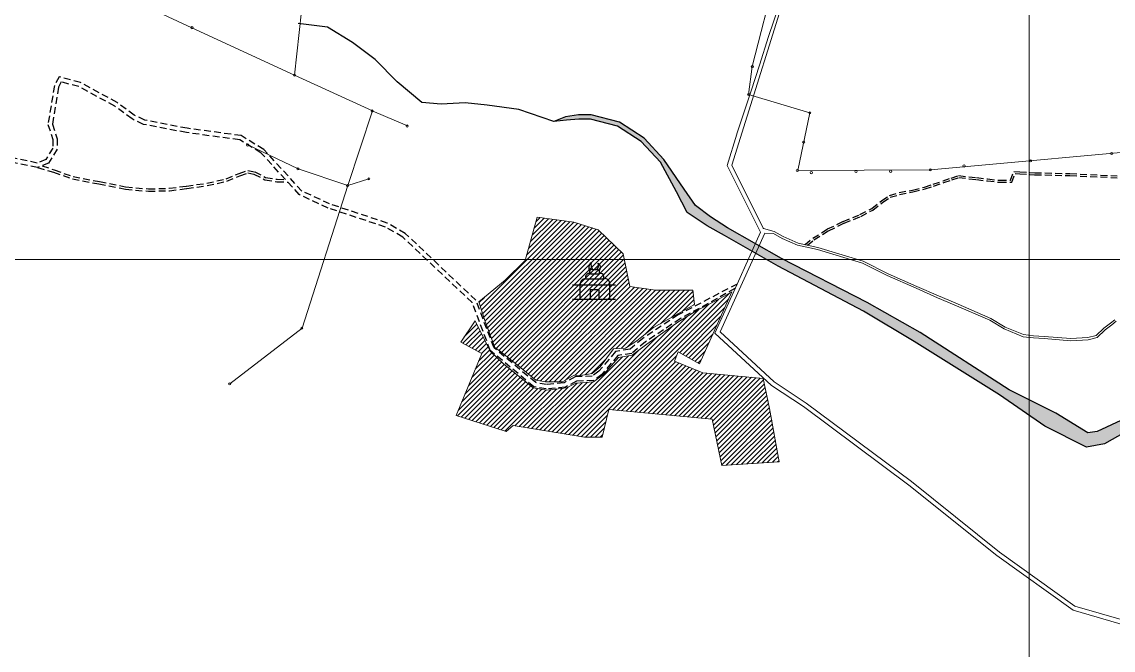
# Model space of a CAD drawing. Header units: feet. Extents: x 199174 to 214517, y 1645895 to 1656921.
# Drawn here: x 200652 to 202654, y 1651784 to 1652936 of the extents above; entities that cross this region are included whole.
import ezdxf

# ---------------------------------------------------------------- set-up
doc = ezdxf.new("R2010")
doc.units = ezdxf.units.FT
doc.header["$MEASUREMENT"] = 0
doc.linetypes.add('DASHED2', pattern=[0.375, 0.25, -0.125])
for name, color, linetype, lineweight in [('11 KV POWER LINE', 254, 'Continuous', 9), ('EP', 254, 'Continuous', 9), ('SETTLEMENT', 37, 'Continuous', 60)]:
    doc.layers.add(name, color=color, linetype=linetype, lineweight=lineweight)
for name, color, linetype in [('B.T. ROAD', 251, 'Continuous'), ('CART TRACK', 30, 'Continuous'), ('GRID', 7, 'Continuous'), ('STREAM', 141, 'Continuous'), ('TEMPLE', 1, 'Continuous')]:
    doc.layers.add(name, color=color, linetype=linetype)
doc.linetypes.add('ZIGZAG', pattern='A,0.0001,-0.2,[131,ltypeshp.shx,S=0.2,R=0,X=-0.2,Y=0],-0.4,[131,ltypeshp.shx,S=0.2,R=180,X=0.2,Y=0],-0.2', length=0.8001)

# ---------------------------------------------------------------- blocks, each defined once
blk = doc.blocks.new('A$C4C0265E5')
at = {"layer": 'TEMPLE'}
for points in [[(-2.22, 15.83), (3.18, 15.83)], [(-1.01, 18.49), (1.57, 18.49)], [(-13.54, 8.99), (13.54, 8.99)], [(-8.54, 0), (-8.54, 8.99)], [(-5.2, 12.77), (6, 12.77)], [(9.88, 0), (9.88, 8.99)], [(-13.54, 0), (13.54, 0)], [(3.18, 0), (3.18, 5.69), (-2.38, 5.69), (-2.38, 0)]]:
    blk.add_lwpolyline(points, dxfattribs=at)
for centre, radius, start, end in [((0.34, 19.76), 3.64, 124.69079, 216.50017), ((3.12, 21.38), 5.04, 164.18558, 215.05903), ((-0.71, 21.1), 3.55, 312.86689, 23.83213), ((0.83, 19.82), 3.21, 317.58605, 57.66436), ((-3.03, 13.64), 2.34, 69.7058, 201.76239), ((-1.19, 16.97), 1.53, 83.09168, 227.97506), ((1.71, 16.75), 1.74, 327.90798, 94.58219), ((4.05, 13.8), 2.21, 332.28963, 113.06286), ((-5.32, 9.51), 3.26, 87.84359, 189.20119), ((6.68, 9.59), 3.25, 349.37601, 102.00426)]:
    blk.add_arc(centre, radius, start, end, dxfattribs=at)

msp = doc.modelspace()

# ---------------------------------------------------------------- hatches: boundary and pattern name
at = {"layer": 'SETTLEMENT', "linetype": 'Continuous', "lineweight": 0}
h = msp.add_hatch(dxfattribs=at)
h.set_pattern_fill('ANSI31', color=254, scale=50)
h.paths.add_polyline_path([(201490.7, 1652422.4), (201538.5, 1652462.3), (201575.2, 1652498.3), (201597.4, 1652577.8), (201664.7, 1652568.6), (201709.4, 1652554.8), (201755.4, 1652510.9), (201767.2, 1652450.6), (201814.5, 1652444.1), (201883.2, 1652444.1), (201886, 1652417.6), (201810.8, 1652375.3), (201780.2, 1652350.9), (201759.2, 1652337.4), (201737.7, 1652336.6), (201713.3, 1652303.6), (201698.5, 1652291.1), (201674, 1652287.1), (201665.5, 1652288), (201644.2, 1652276), (201613.6, 1652275.7), (201595, 1652279.2), (201564.6, 1652304.3), (201530.1, 1652331.5), (201519.6, 1652339.1), (201501.7, 1652388.3)])
h = msp.add_hatch(dxfattribs=at)
h.set_pattern_fill('ANSI31', color=254, scale=50)
h.paths.add_polyline_path([(201457.1, 1652348.8), (201495.7, 1652327.7), (201448.6, 1652214.3), (201540.5, 1652184.8), (201553.6, 1652195.6), (201684, 1652174.4), (201716.4, 1652174.4), (201729, 1652225), (201918.4, 1652207.2), (201936.5, 1652122.4), (202041.6, 1652129.1), (202023.9, 1652227.1), (202012.1, 1652282.3), (201901.4, 1652292.4), (201849.4, 1652313.6), (201855.8, 1652330.9), (201895.5, 1652309.2), (201954.7, 1652441.2), (201933.6, 1652429.2), (201888.8, 1652405.6), (201857.2, 1652386.4), (201798.8, 1652345), (201771.8, 1652324.9), (201746.6, 1652320.3), (201719.8, 1652290.2), (201700.7, 1652275.9), (201668.3, 1652273.4), (201651, 1652264.6), (201615, 1652260.9), (201590.1, 1652264.7), (201535.5, 1652309), (201511.2, 1652332.1), (201483.6, 1652387.6)])
at = {"layer": 'STREAM'}
h = msp.add_hatch(color=256, dxfattribs=at)
h.dxf.hatch_style = 1
h.paths.add_polyline_path([(205779.1, 1653345.4), (205731.4, 1653440.7), (205695.2, 1653488.6), (205618, 1653520.1), (205608.4, 1653520.7), (205536.1, 1653525.5), (205507.3, 1653527), (205429, 1653493.7), (205318.5, 1653447.6), (205218.8, 1653410.8), (205142.7, 1653373.6), (205060.1, 1653348.7), (205059.6, 1653348.2), (205025.6, 1653362.2), (204986.2, 1653382.3), (204925.5, 1653423), (204808.6, 1653474.5), (204921.4, 1653416.1), (204982.2, 1653375.4), (205021.2, 1653355.5), (205036.8, 1653334.8), (204969.9, 1653289.9), (204933, 1653267.8), (204907.5, 1653236.8), (204879.6, 1653207.8), (204847.9, 1653182.9), (204636, 1653174.6), (204530.6, 1653181.1), (204486.8, 1653183.9), (204397.6, 1653192.4), (204364.8, 1653189.8), (204313.3, 1653204), (204278.5, 1653210.8), (204147.2, 1653231.7), (203927, 1653309.4), (203673.1, 1653425.2), (203525.5, 1653483.4), (203378.1, 1653543.6), (203332.2, 1653550.4), (203303.7, 1653554.6), (203249, 1653575.4), (203218.3, 1653597.9), (203173.5, 1653628.8), (203132.8, 1653636.7), (203086.9, 1653630.7), (203013.7, 1653650.1), (202959.7, 1653663.9), (202893.4, 1653677), (202849, 1653709.4), (202816.7, 1653727), (202784.2, 1653739.8), (202745.3, 1653746.3), (202648.7, 1653757.6), (202586.6, 1653758.6), (202562, 1653758.7), (202532.9, 1653764.2), (202452.8, 1653803.5), (202396.6, 1653830.8), (202354.6, 1653846.5), (202290.4, 1653870.3), (202221.7, 1653892.4), (202179.5, 1653906.2), (202142.9, 1653924.5), (202098.8, 1653954.1), (202074, 1653985.2), (202038.1, 1654011.1), (202008.1, 1654022.5), (201969.9, 1654033.3), (201945.2, 1654038.1), (201920.9, 1654042.6), (201886.7, 1654047.6), (201861.2, 1654058.5), (201830.4, 1654073.9), (201802.5, 1654083.2), (201797.2, 1654085), (201746.1, 1654093.5), (201710.1, 1654091.5), (201681.6, 1654091.5), (201652.8, 1654093.3), (201628.2, 1654097.1), (201617.8, 1654102.3), (201607.2, 1654109.6), (201599.3, 1654110.6), (201588.5, 1654104.1), (201579.1, 1654097.5), (201570.8, 1654089.4), (201561.1, 1654084.6), (201547.6, 1654085.2), (201524.7, 1654088.9), (201491.6, 1654098.8), (201451.6, 1654111.5), (201419.7, 1654122.7), (201383.5, 1654140.9), (201352.5, 1654161.6), (201329.9, 1654176.7), (201308.7, 1654196.2), (201273.7, 1654216.1), (201221.7, 1654237.1), (201157.7, 1654250.9), (201095.6, 1654259.6), (200968.3, 1654280.8), (200947.4, 1654284.6), (200946.7, 1654282.6), (200929.7, 1654201.5), (200978.5, 1654202.8), (201029, 1654204.6), (201094.2, 1654172.8), (201177.5, 1654112.4), (201243.5, 1654097.8), (201319.9, 1654085), (201421.1, 1654069), (201482.9, 1654057.6), (201542.1, 1654050.7), (201559.9, 1654059.7), (201588.5, 1654083.9), (201605, 1654089), (201637.5, 1654086.7), (201683.3, 1654082.9), (201749.6, 1654077.6), (201794.5, 1654062.8), (201802.5, 1654056.5), (201841.9, 1654025), (201885.4, 1654019.9), (201942.4, 1654017.3), (201967.9, 1654012.6), (202007, 1654000), (202025.6, 1653987.7), (202040.2, 1653973.4), (202051, 1653963.4), (202056.8, 1653954.4), (202066.3, 1653942.8), (202088.5, 1653923.4), (202128.9, 1653898), (202170.7, 1653880.9), (202297.3, 1653846.3), (202359.3, 1653827.4), (202469.8, 1653772.6), (202541.3, 1653741.7), (202632.2, 1653738.1), (202767.1, 1653722.6), (202830.9, 1653694.1), (202884.6, 1653652.7), (202967.7, 1653635.2), (203045.1, 1653613.8), (203104.4, 1653600.8), (203138.4, 1653602.1), (203182, 1653583), (203228.7, 1653548.4), (203297.4, 1653525.2), (203332.2, 1653521.9), (203368.9, 1653518.4), (203510.4, 1653459.7), (203653.1, 1653393.3), (203914.5, 1653279.1), (204141, 1653205.3), (204229.1, 1653167.1), (204280.4, 1653149.9), (204312, 1653138.9), (204238.7, 1653074), (204215.8, 1653041.6), (204205.8, 1653010.7), (204198.6, 1652919), (204167.1, 1652845.2), (204148.2, 1652838.3), (204113.4, 1652828.6), (204062.9, 1652828.6), (203971.7, 1652830), (203853, 1652809.9), (203753.6, 1652783.3), (203632.1, 1652710.8), (203587.5, 1652666.6), (203567.1, 1652641.8), (203543, 1652620.7), (203501.4, 1652595.3), (203451.2, 1652566.1), (203417.9, 1652557.6), (203368.7, 1652553.5), (203289.8, 1652545.3), (203241, 1652547.3), (203141.8, 1652559.8), (203032.4, 1652571.9), (202949.2, 1652547.7), (202888.9, 1652504.1), (202845.5, 1652432.4), (202812.1, 1652340.7), (202770.1, 1652283.6), (202720.7, 1652229.4), (202625, 1652184.6), (202607.9, 1652182.2), (202549.1, 1652218.2), (202463.6, 1652261.4), (202299.8, 1652366.4), (202203, 1652421.2), (202045.7, 1652502.3), (201946.8, 1652558.2), (201915.4, 1652578.7), (201887.6, 1652599.6), (201867.3, 1652629.3), (201829.7, 1652683.8), (201793.6, 1652722.5), (201748.2, 1652752), (201696.4, 1652765.5), (201673.1, 1652765.5), (201649.2, 1652761.8), (201628, 1652753.6), (201651.4, 1652755.8), (201673.7, 1652757.5), (201695.3, 1652757.5), (201744.9, 1652744.6), (201788.5, 1652716.4), (201823.5, 1652678.7), (201853, 1652624.2), (201872.9, 1652586.7), (201909.3, 1652561.7), (201941.1, 1652544.5), (202039.5, 1652488.2), (202196.2, 1652405.4), (202288.8, 1652349.9), (202445.7, 1652252.1), (202528.9, 1652194.5), (202605, 1652155.9), (202638.5, 1652162.2), (202728.3, 1652213.1), (202797.3, 1652269.5), (202830.6, 1652329.3), (202873.9, 1652397), (202942.1, 1652459.3), (203000.2, 1652492.3), (203075.1, 1652504.3), (203148.4, 1652501.6), (203236.1, 1652492.5), (203281.7, 1652477.8), (203374.2, 1652448.8), (203451.2, 1652468.4), (203498, 1652507.5), (203536.3, 1652540.1), (203565.4, 1652579.8), (203580.4, 1652601.5), (203597.5, 1652625.6), (203627, 1652646.1), (203667.8, 1652651.4), (203691.5, 1652656.3), (203731.9, 1652676), (203750.7, 1652680), (203796.5, 1652682.7), (203822.9, 1652685.7), (203861.7, 1652701.6), (203912.1, 1652729.5), (203953.6, 1652751.1), (203972.6, 1652767.1), (204001, 1652791.1), (204036.3, 1652802), (204064.4, 1652805.7), (204119.3, 1652813.7), (204142.4, 1652809.5), (204152.6, 1652806.8), (204140.3, 1652747), (204146.1, 1652719.5), (204149.2, 1652651.1), (204110.8, 1652524.8), (204074.5, 1652465.1), (204035.9, 1652436.7), (203944.2, 1652394.1), (203834.1, 1652364.4), (203707, 1652358.1), (203595.4, 1652361.5), (203561.9, 1652349.9), (203595.7, 1652352.2), (203706, 1652343.9), (203811.6, 1652346.9), (203957.3, 1652366.3), (204052.7, 1652407.6), (204095.9, 1652441.2), (204150.8, 1652510.4), (204168, 1652611), (204176.7, 1652677.3), (204184.5, 1652775.8), (204204.2, 1652832.6), (204205.1, 1652835.4), (204236.6, 1652906.2), (204237, 1652910.2), (204239.9, 1652934.2), (204246, 1652945.8), (204254.8, 1652974.4), (204282.9, 1653036.1), (204304.8, 1653056.8), (204327.7, 1653067.7), (204365.9, 1653063.4), (204432.1, 1653043.8), (204464.9, 1653051.6), (204492.3, 1653060.5), (204511.4, 1653063.2), (204530.6, 1653062.8), (204572.1, 1653062.1), (204635.8, 1653051.9), (204655.6, 1653037.8), (204694.9, 1653026), (204749.9, 1653026.6), (204779.8, 1653033), (204806.7, 1653049.2), (204816.6, 1653067.2), (204810.5, 1653085.2), (204799.3, 1653100.7), (204797.5, 1653112.3), (204810.4, 1653123.1), (204829.1, 1653122.7), (204859.2, 1653125.6), (204878, 1653134.7), (204895.4, 1653136.9), (204900.6, 1653142), (204912.9, 1653154.6), (204926.2, 1653162.7), (204944.9, 1653173.3), (204957.4, 1653203.4), (204989.3, 1653234.3), (205088, 1653271.8), (205154.3, 1653301.1), (205236.7, 1653320.2), (205310.6, 1653348.1), (205386.8, 1653375.2), (205451.8, 1653390.4), (205512.9, 1653400.2), (205563.4, 1653359.5), (205608.4, 1653333.6), (205608.4, 1653334), (205654.7, 1653292.4), (205697.4, 1653243.3), (205782.4, 1653194.1), (205846.8, 1653183.9), (205894.4, 1653160.2), (205937.2, 1653139.8), (206084.4, 1653081.7), (206182.5, 1653083.5), (206179.3, 1653088.3), (206163.6, 1653111.7), (206168.2, 1653133), (206179.9, 1653158), (206185.7, 1653167.4), (206212.1, 1653186.9), (206115.6, 1653186.9), (205995.2, 1653197.5), (205892.3, 1653223.2), (205863.9, 1653240.9), (205797.2, 1653309.3)])

# ---------------------------------------------------------------- linework, layer by layer
at = {"layer": '11 KV POWER LINE', "linetype": 'ZIGZAG', "ltscale": 15}
for points, elevation in [([(201152.5, 1652838.2), (201169.5, 1652995.7), (201014.3, 1653090.2), (200906.9, 1653158.8), (200812.1, 1653236.7), (200835, 1653291.9), (200848.9, 1653359.6), (200853.2, 1653412.6), (200862.3, 1653505.9), (200870.6, 1653586.6), (200880.1, 1653664.3)], 290.1), ([(199934.1, 1653403.3), (199936.6, 1653398.9), (200008.2, 1653370.7), (200134, 1653308.5), (200171.4, 1653288.6), (200250.2, 1653256.6), (200388.5, 1653192.3), (200450.7, 1653165.5), (200539.4, 1653124.3), (200619.8, 1653084), (200686.5, 1653053.2), (200706.6, 1653042.3), (200795.5, 1653002.2), (200876.9, 1652965.7), (200964.1, 1652925.3), (201152.5, 1652838.5), (201295.1, 1652772.9), (201249.8, 1652635.9), (201288.9, 1652648.4)], 301.3), ([(202176.9, 1653400), (202100.7, 1653172.9), (202035.3, 1653023.3), (201991.7, 1652854), (201984.9, 1652802.9), (202097.9, 1652769.4), (202075.7, 1652663.4), (202319.1, 1652664.8), (202775.8, 1652706.1), (203078.8, 1652653.8)], 294.3), ([(201294.6, 1652772.7), (201359.3, 1652745.2)], 296), ([(201249.8, 1652635.9), (201158.9, 1652666.7), (201066.5, 1652710.5)], 297.1), ([(201249.8, 1652635.9), (201166, 1652374.5), (201033.6, 1652272.4)], 290.7)]:
    msp.add_lwpolyline(points, dxfattribs=dict(at, elevation=elevation))
msp.add_circle((201359, 1652745, 302.7), 2, dxfattribs=at)
at = {"layer": 'B.T. ROAD', "linetype": 'Continuous', "lineweight": 15}
for points in [[(202012.3, 1652557.5), (201954.4, 1652673.3), (202069.9, 1653043.3), (202208.4, 1653477.8)], [(201964.1, 1652455.3), (202007, 1652550.1), (201945.8, 1652672.6), (201963.7, 1652730), (201963.8, 1652730.6), (201976.6, 1652769), (201990.1, 1652809.7), (202005.6, 1652856.5), (202021.9, 1652909.2), (202041.1, 1652967)], [(202681.5, 1651836.1), (202584, 1651864.7), (202445.8, 1651963.5), (202284, 1652092.8), (202090.7, 1652237), (202032.5, 1652275.7), (201933, 1652367.4), (202015.2, 1652548.7)], [(202657.3, 1652389.7), (202649.5, 1652383.7), (202637.3, 1652374.3), (202622.7, 1652360.8), (202607.8, 1652356.9), (202576.4, 1652355.1), (202527.8, 1652359.1), (202508.2, 1652360.2), (202489.8, 1652362.4), (202455.7, 1652376.3), (202429.7, 1652392.3), (202364, 1652420.6), (202333.6, 1652433.7), (202294.1, 1652451), (202241.4, 1652474.2), (202195.6, 1652497.3), (202112.5, 1652522), (202076.3, 1652530.5), (202048.5, 1652542.4), (202032.5, 1652551.5), (202012.7, 1652557.2), (202012.3, 1652557.5)], [(202659.9, 1652386.9), (202651.9, 1652380.7), (202639.7, 1652371.4), (202624.6, 1652357.3), (202608.4, 1652353.1), (202576.4, 1652351.2), (202527.5, 1652355.3), (202507.9, 1652356.4), (202488.8, 1652358.6), (202454, 1652372.9), (202427.9, 1652388.9), (202362.5, 1652417.1), (202332.1, 1652430.1), (202292.5, 1652447.5), (202239.8, 1652470.7), (202194.2, 1652493.7), (202111.6, 1652518.3), (202075.1, 1652526.8), (202046.8, 1652539), (202031, 1652547.9), (202015.2, 1652548.7), (202015.2, 1652548.7), (202015.2, 1652548.7)], [(202679.5, 1651828.4), (202580.5, 1651857.4), (202440.9, 1651957.1), (202279.1, 1652086.5), (202086.1, 1652230.5), (202027.6, 1652269.4), (201923.3, 1652365.4), (201964.1, 1652455.3)]]:
    msp.add_lwpolyline(points, dxfattribs=at)
at = {"layer": 'CART TRACK', "linetype": 'DASHED2', "lineweight": 30, "ltscale": 50}
for points in [[(201960.2, 1652446.9), (201860.4, 1652391.8), (201796, 1652349.1), (201771.2, 1652328.1), (201745.6, 1652324.1), (201716.1, 1652289.6), (201701.3, 1652278.4), (201669.5, 1652277.3), (201649.2, 1652266.2), (201614.2, 1652262.9), (201591.3, 1652266.9), (201511.5, 1652333.4), (201478.1, 1652421.2), (201350.7, 1652541.5), (201319, 1652559.8), (201213.8, 1652594.7), (201161, 1652619.2), (201090.7, 1652696), (201051.7, 1652719.7), (200954.1, 1652733), (200875.2, 1652748), (200854.2, 1652758), (200822.5, 1652781.5), (200756.6, 1652817.4), (200724.3, 1652825.8), (200719.4, 1652816.5), (200708.2, 1652748.7), (200716.8, 1652721.6), (200716.8, 1652702.4), (200701.2, 1652677.2), (200681, 1652668.8), (200602.3, 1652685.2)], [(201964.1, 1652455.3), (201856.3, 1652398.7), (201791.2, 1652355.5), (201767.8, 1652335.7), (201741.4, 1652331.5), (201710.6, 1652295.5), (201698.5, 1652286.3), (201667.3, 1652285.2), (201646.8, 1652274.1), (201614.5, 1652271), (201594.7, 1652274.4), (201518.3, 1652338.2), (201484.9, 1652425.8), (201355.5, 1652548), (201322.3, 1652567.1), (201216.7, 1652602.2), (201165.8, 1652625.8), (201095.8, 1652702.3), (201054.4, 1652727.4), (200955.4, 1652740.9), (200877.7, 1652755.7), (200858.3, 1652764.9), (200826.8, 1652788.2), (200759.6, 1652824.9), (200720.2, 1652835.2), (200711.7, 1652819.1), (200700, 1652748.1), (200708.8, 1652720.4), (200708.8, 1652704.6), (200695.8, 1652683.6), (200680.2, 1652677.2), (200604.5, 1652692.9)], [(200681, 1652668.8), (200710, 1652660.4), (200744.8, 1652648.2), (200793.5, 1652638.8), (200841.9, 1652629.2), (200884.3, 1652625.5), (200923, 1652626.4), (200954.6, 1652630.7), (200992.3, 1652635.8), (201028.3, 1652643.9), (201052.2, 1652654), (201066.9, 1652659.1), (201077.9, 1652656.9), (201098, 1652646.4), (201120, 1652643), (201139.8, 1652642.3)], [(200689.3, 1652672.3), (200711.5, 1652664.5), (200745.9, 1652652.4), (200794.4, 1652643.1), (200842.5, 1652633.5), (200884.4, 1652629.8), (200922.6, 1652630.8), (200954.1, 1652635), (200991.6, 1652640.1), (201027, 1652648.1), (201050.6, 1652658), (201066.6, 1652663.5), (201079.3, 1652661.1), (201099.3, 1652650.5), (201120.4, 1652647.3), (201135.7, 1652646.8)], [(202088.8, 1652527.6), (202103, 1652539.1), (202130.2, 1652556.3), (202158.9, 1652570), (202189.6, 1652582.6), (202211.3, 1652594), (202229.5, 1652608.3), (202243.8, 1652617.6), (202261.4, 1652622.9), (202286.1, 1652627.7), (202308.3, 1652633.1), (202323.7, 1652638.3), (202342.1, 1652644.6), (202357, 1652649.7), (202370.6, 1652654.2), (202403.6, 1652650.4), (202423.8, 1652648.1), (202446, 1652645.5), (202465.7, 1652645.5), (202471.9, 1652661.7), (202482.8, 1652660.9), (202510.3, 1652659.4), (202574.8, 1652657.7), (202661.7, 1652653.8)], [(202093.2, 1652526.5), (202105.1, 1652536.2), (202132, 1652553.1), (202160.4, 1652566.8), (202191.1, 1652579.4), (202213.3, 1652591), (202231.6, 1652605.3), (202245.3, 1652614.3), (202262.3, 1652619.4), (202286.9, 1652624.2), (202309.3, 1652629.6), (202324.8, 1652635), (202343.2, 1652641.3), (202358.2, 1652646.3), (202371, 1652650.6), (202403.1, 1652646.8), (202423.4, 1652644.5), (202445.8, 1652641.9), (202468.2, 1652641.9), (202474.3, 1652658), (202482.6, 1652657.3), (202510.1, 1652655.8), (202574.7, 1652654.2), (202661.6, 1652650.2)]]:
    msp.add_lwpolyline(points, dxfattribs=at)
at = {"layer": 'EP', "linetype": 'Continuous'}
for centre in [(200964.1, 1652925.3, 295), (201992.1, 1652853.8, 293.2), (201152.2, 1652838.3, 308), (201985.3, 1652802.8, 293.2), (201294.8, 1652772.7, 308), (202097.6, 1652769.2, 295.7), (201066.2, 1652710.3, 303.8), (202086.3, 1652715.4, 294.9), (202502.6, 1652681.3, 301), (202651.5, 1652694.7, 301), (201158.6, 1652666.5, 303.8), (202074.7, 1652663.5, 294.8), (202182.5, 1652661.6, 295.1), (202246.1, 1652662, 294.7), (202318.8, 1652664.6, 301), (202380.5, 1652671.8, 295.7), (201288.6, 1652648.2, 308), (202100.5, 1652659.6, 295.4), (201249.5, 1652635.7, 297.3), (201165.7, 1652374.4, 297.3), (201033.3, 1652272.3, 297.3)]:
    msp.add_circle(centre, 2, dxfattribs=at)
at = {"layer": 'GRID', "color": 254, "lineweight": 0}
for p, q in [((202500, 1656500), (202500, 1649164.6)), ((199594.7, 1652500), (211153, 1652500))]:
    msp.add_line(p, q, dxfattribs=at)
at = {"layer": 'SETTLEMENT', "color": 254, "linetype": 'Continuous', "lineweight": 0}
msp.add_lwpolyline([(201490.7, 1652422.4), (201538.5, 1652462.3), (201575.2, 1652498.3), (201597.4, 1652577.8), (201664.7, 1652568.6), (201709.4, 1652554.8), (201755.4, 1652510.9), (201767.2, 1652450.6), (201814.5, 1652444.1), (201883.2, 1652444.1), (201886, 1652417.6), (201810.8, 1652375.3), (201780.2, 1652350.9), (201759.2, 1652337.4), (201737.7, 1652336.6), (201713.3, 1652303.6), (201698.5, 1652291.1), (201674, 1652287.1), (201665.5, 1652288), (201644.2, 1652276), (201613.6, 1652275.7), (201595, 1652279.2), (201564.6, 1652304.3), (201530.1, 1652331.5), (201519.6, 1652339.1), (201501.7, 1652388.3), (201490.7, 1652422.4)], dxfattribs=at)
msp.add_lwpolyline([(201457.1, 1652348.8), (201495.7, 1652327.7), (201448.6, 1652214.3), (201540.5, 1652184.8), (201553.6, 1652195.6), (201684, 1652174.4), (201716.4, 1652174.4), (201729, 1652225), (201918.4, 1652207.2), (201936.5, 1652122.4), (202041.6, 1652129.1), (202023.9, 1652227.1), (202012.1, 1652282.3), (201901.4, 1652292.4), (201849.4, 1652313.6), (201855.8, 1652330.9), (201895.5, 1652309.2), (201954.7, 1652441.2), (201933.6, 1652429.2), (201888.8, 1652405.6), (201857.2, 1652386.4), (201798.8, 1652345), (201771.8, 1652324.9), (201746.6, 1652320.3), (201719.8, 1652290.2), (201700.7, 1652275.9), (201668.3, 1652273.4), (201651, 1652264.6), (201615, 1652260.9), (201590.1, 1652264.7), (201535.5, 1652309), (201511.2, 1652332.1), (201483.6, 1652387.6)], close=True, dxfattribs=at)
at = {"layer": 'STREAM'}
msp.add_lwpolyline([(202720.7, 1652229.4), (202625, 1652184.6), (202607.9, 1652182.2), (202549.1, 1652218.2), (202463.6, 1652261.4), (202299.8, 1652366.4), (202203, 1652421.2), (202045.7, 1652502.3), (201946.8, 1652558.2), (201915.4, 1652578.7), (201887.6, 1652599.6), (201867.3, 1652629.3), (201829.7, 1652683.8), (201793.6, 1652722.5), (201748.2, 1652752), (201696.4, 1652765.5), (201673.1, 1652765.5), (201649.2, 1652761.8), (201628, 1652753.6), (201563.5, 1652775.2), (201505.5, 1652783.5), (201465.2, 1652787.5), (201421.4, 1652784.9), (201385.9, 1652788.2), (201340.4, 1652825.8), (201300.4, 1652867.2), (201258.8, 1652898.4), (201212.9, 1652926.1), (201159.1, 1652933.2)], dxfattribs=at)
at = {"layer": 'STREAM', "color": 5, "linetype": 'Continuous'}
msp.add_lwpolyline([(202728.3, 1652213.1), (202638.5, 1652162.2), (202605, 1652155.9), (202528.9, 1652194.5), (202445.7, 1652252.1), (202288.8, 1652349.9), (202196.2, 1652405.4), (202039.5, 1652488.2), (201941.1, 1652544.5), (201909.3, 1652561.7), (201872.9, 1652586.7), (201853, 1652624.2), (201823.5, 1652678.7), (201788.5, 1652716.4), (201744.9, 1652744.6), (201695.3, 1652757.5), (201673.7, 1652757.5), (201651.4, 1652755.8), (201628, 1652753.6)], dxfattribs=at)

# ---------------------------------------------------------------- block references
at = {"layer": 'TEMPLE', "xscale": 2.928964027552865, "yscale": 2.928964027552865, "zscale": 2.928964027552865}
msp.add_blockref('A$C4C0265E5', (201701.6, 1652427.7, 385), dxfattribs=at)

doc.saveas('drawing.dxf')
